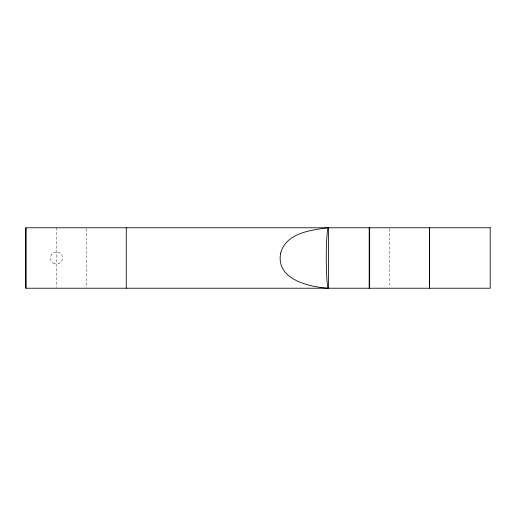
<?xml version="1.0" encoding="UTF-8"?>
<svg xmlns="http://www.w3.org/2000/svg" width="516" height="516" viewBox="0 0 516 516"><rect width="100%" height="100%" fill="white"/><g stroke="black" fill="none" stroke-linecap="round" stroke-linejoin="round"><path stroke-width="0.39" stroke-dasharray="2.58 1.94" d="M389.283 228.582L389.257 287.418M86.611 228.582L86.707 287.418M56.379 227.775L56.367 287.418M53.458 263.237A6.044 6.044 0 0 0 62.526 258A6.044 6.044 0 0 0 53.458 252.763A6.044 6.044 0 0 0 53.458 263.237"/><path stroke-width="0.77" d="M429.628 227.775L429.628 288.225M429.486 227.775L429.486 288.225M369.65 227.775L369.65 288.225M369.179 227.775L369.179 288.225M328.492 227.775L328.492 288.225M126.259 227.775L126.259 288.225M25.981 227.775L25.981 288.225M280.665 253.085C275.596 279.408 308.852 286.806 328.021 288.225A31.534 2.451 90 0 1 326.267 258A31.534 2.451 90 0 1 328.021 227.775C310.819 230.071 286.051 232.942 280.665 253.085M490.2 227.775L25.8 227.775L25.8 288.225L490.2 288.225L490.187 227.775"/></g></svg>
